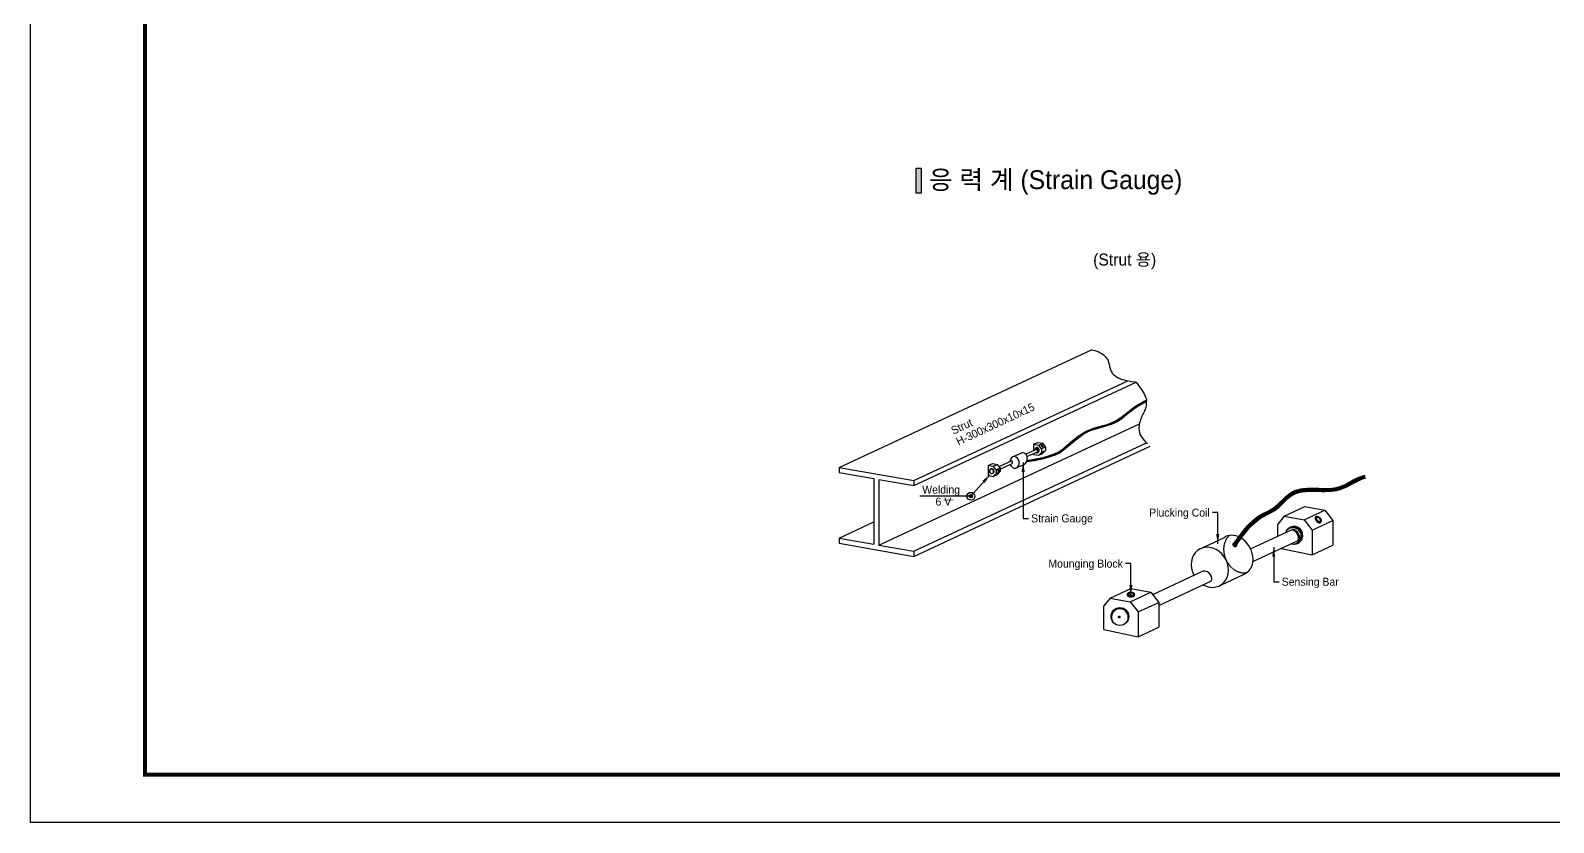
# Model space of a CAD drawing. Header units: millimetres. Extents: x 1073475 to 2890243, y -1340830 to -367733.
# Drawn here: x 2780913 to 2786621, y -373673 to -370703 of the extents above; entities that cross this region are included whole.
import ezdxf
from ezdxf.enums import TextEntityAlignment as Align

# ---------------------------------------------------------------- set-up
doc = ezdxf.new("R2010")
doc.units = ezdxf.units.MM
doc.header["$LTSCALE"] = 50
doc.linetypes.add('HIDDENX2', pattern=[0.75, 0.5, -0.25])
for name, color, linetype in [('11', 11, 'Continuous'), ('A-SYM', 7, 'Continuous'), ('C-1', 1, 'Continuous'), ('C-2', 7, 'Continuous'), ('C-DIM', 7, 'Continuous'), ('C-TT', 9, 'Continuous'), ('TEX', 3, 'Continuous'), ('TEXT', 3, 'Continuous'), ('TITLE-2', 3, 'Continuous')]:
    doc.layers.add(name, color=color, linetype=linetype)
doc.styles.add('RXHG', font='arial.ttf')
doc.styles.add('돋움', font='')
doc.styles.get('돋움').set_extended_font_data('Dotum')
doc.dimstyles.new('SAM-LE-LE-상', dxfattribs={"dimscale": 0.1, "dimtxt": 300, "dimasz": 360, "dimexe": 70, "dimexo": 0, "dimgap": 100, "dimtad": 1, "dimdec": 0, "dimzin": 0, "dimdsep": 46, "dimlunit": 6, "dimtxsty": '돋움', "dimblk": 'NONE', "dimcen": 100, "dimclrd": 8, "dimclre": 8, "dimclrt": 256, "dimadec": 0, "dimazin": 0, "dimtfac": 1, "dimtdec": 0, "dimtix": 1, "dimtmove": 2, "dimatfit": 3, "dimfxl": 70, "dimtolj": 1, "dimtzin": 0, "dimlwd": -1, "dimlwe": -1, "dimarcsym": 0})

# ---------------------------------------------------------------- blocks, each defined once
blk = doc.blocks.new('dbox')
at = {"layer": '11'}
for p, q in [((4288, 1800), (4288, 57600)), ((81088, 1800), (4288, 1800))]:
    blk.add_line(p, q, dxfattribs=at)
at = {"layer": '11', "const_width": 150}
blk.add_lwpolyline([(81088, 1800), (4288, 1800), (4288, 57600), (81088, 57600)], close=True, dxfattribs=at)
at = {"layer": 'TEXT', "color": 7}
for p, q in [((0, 0), (0, 59400)), ((84100, 0), (0, 0))]:
    blk.add_line(p, q, dxfattribs=at)
at = {"layer": 'TEX', "color": 6, "linetype": 'Continuous', "style": 'RXHG', "width": 1}
for tag, p in [('일자', (76628, 15972)), ('축척', (76628, 13925)), ('설계번호', (76684, 12170))]:
    blk.add_attdef(tag, p, '', height=300, dxfattribs=at)
at = {"layer": 'TEX', "color": 7, "linetype": 'Continuous', "style": 'RXHG', "width": 1}
blk.add_attdef('파일명', (81840, 4453), '', height=300, rotation=90, dxfattribs=at)
at = {"layer": 'TEX', "linetype": 'Continuous', "style": 'RXHG', "width": 1}
for tag, p in [('도면명-1', (77799, 3389)), ('도면명-2', (77799, 2662))]:
    blk.add_attdef(tag, text='', height=400, dxfattribs=at).set_placement(p, align=Align.CENTER)
blk = doc.blocks.new('_None')

msp = doc.modelspace()

# ---------------------------------------------------------------- hatches: boundary and pattern name
at = {"layer": 'A-SYM'}
msp.add_hatch(color=2, dxfattribs=at).paths.add_polyline_path([(2784251.8, -371220.2), (2784230.5, -371220.2), (2784230.5, -371312.1), (2784251.8, -371312.1)])
at = {"layer": 'C-DIM'}
h = msp.add_hatch(color=1, dxfattribs=at)
edge = h.paths.add_edge_path()
edge.add_arc((2784437.5, -372449.7), 6.17, 0, 360)

# ---------------------------------------------------------------- linework, layer by layer
at = {"layer": 'A-SYM', "color": 2}
msp.add_lwpolyline([(2784251.8, -371220.2), (2784230.5, -371220.2), (2784230.5, -371312.1), (2784251.8, -371312.1)], close=True, dxfattribs=at)
at = {"layer": 'C-1'}
for p, q in [((2784889.9, -371900), (2784892.6, -371900.4)), ((2784892.6, -371900.4), (2784902.4, -371902.6)), ((2784902.4, -371902.6), (2784910.1, -371905.2)), ((2784910.1, -371905.2), (2784916.5, -371908.1)), ((2784916.5, -371908.1), (2784922.4, -371911.3)), ((2784922.4, -371911.3), (2784927.8, -371914.7)), ((2784927.8, -371914.7), (2784932.8, -371918.3)), ((2784932.8, -371918.3), (2784937.3, -371922.1)), ((2784937.3, -371922.1), (2784941.3, -371926)), ((2784941.3, -371926), (2784944.8, -371930)), ((2784944.8, -371930), (2784947.8, -371934.1)), ((2784947.8, -371934.1), (2784950.3, -371938.2)), ((2784950.3, -371938.2), (2784952.2, -371942.4)), ((2784952.2, -371942.4), (2784953.7, -371946.5)), ((2784953.7, -371946.5), (2784954.8, -371950.6)), ((2784954.8, -371950.6), (2784955.7, -371954.6)), ((2784955.7, -371954.6), (2784956.5, -371958.6)), ((2784956.5, -371958.6), (2784957.2, -371962.6)), ((2784957.2, -371962.6), (2784957.9, -371966.4)), ((2784957.9, -371966.4), (2784958.9, -371970.2)), ((2784958.9, -371970.2), (2784960, -371973.9)), ((2784960, -371973.9), (2784961.4, -371977.5)), ((2784961.4, -371977.5), (2784963.1, -371981)), ((2784963.1, -371981), (2784965.1, -371984.3)), ((2784965.1, -371984.3), (2784967.3, -371987.5)), ((2784967.3, -371987.5), (2784969.7, -371990.5)), ((2784969.7, -371990.5), (2784972.4, -371993.4)), ((2784972.4, -371993.4), (2784975.4, -371996)), ((2784975.4, -371996), (2784978.6, -371998.5)), ((2784978.6, -371998.5), (2784982.1, -372000.8)), ((2784982.1, -372000.8), (2784985.8, -372003)), ((2784985.8, -372003), (2784989.9, -372005)), ((2784989.9, -372005), (2784994.1, -372006.9)), ((2784994.1, -372006.9), (2784998.6, -372008.8)), ((2784998.6, -372008.8), (2785003.4, -372010.5)), ((2785003.4, -372010.5), (2785008.4, -372012.2)), ((2785008.4, -372012.2), (2785013.9, -372013.9)), ((2785013.9, -372013.9), (2785020.3, -372015.5)), ((2785020.3, -372015.5), (2785028.4, -372017.2)), ((2785028.4, -372017.2), (2785039.1, -372019)), ((2785039.1, -372019), (2785053, -372020.8)), ((2785053, -372020.8), (2785056.6, -372021.2)), ((2785056.6, -372021.2), (2785063.5, -372030.7)), ((2785063.5, -372030.7), (2785069.8, -372039.4)), ((2785069.8, -372039.4), (2785075.4, -372047.5)), ((2785075.4, -372047.5), (2785080.4, -372055)), ((2785080.4, -372055), (2785084.6, -372061.9)), ((2785084.6, -372061.9), (2785088.3, -372068.3)), ((2785088.3, -372068.3), (2785091.2, -372074.4)), ((2785091.2, -372074.4), (2785093.5, -372080.2)), ((2785086.3, -372133.1), (2785084.1, -372137.7)), ((2785088.4, -372128.6), (2785086.3, -372133.1)), ((2785090.3, -372124.1), (2785088.4, -372128.6)), ((2785092.1, -372119.5), (2785090.3, -372124.1)), ((2785093.7, -372115), (2785092.1, -372119.5)), ((2785093.5, -372080.2), (2785095.1, -372085.7)), ((2785094.9, -372110.4), (2785093.7, -372115)), ((2785095.9, -372105.7), (2785094.9, -372110.4)), ((2785095.1, -372085.7), (2785096.1, -372090.9)), ((2785095.9, -372105.7), (2785096.1, -372090.9)), ((2785067.7, -372186), (2785067.2, -372192)), ((2785067.2, -372192), (2785067.2, -372198)), ((2785068.6, -372180), (2785067.7, -372186)), ((2785069.9, -372174.1), (2785068.6, -372180)), ((2785071.4, -372168.4), (2785069.9, -372174.1)), ((2785073.3, -372162.8), (2785071.4, -372168.4)), ((2785075.2, -372157.4), (2785073.3, -372162.8)), ((2785077.4, -372152.2), (2785075.2, -372157.4)), ((2785079.6, -372147.2), (2785077.4, -372152.2)), ((2785081.8, -372142.4), (2785079.6, -372147.2)), ((2785084.1, -372137.7), (2785081.8, -372142.4)), ((2785067.2, -372198), (2785067.7, -372204)), ((2785067.7, -372204), (2785068.8, -372210.1)), ((2785068.8, -372210.1), (2785071, -372216.4)), ((2785071, -372216.4), (2785074.7, -372223.5)), ((2785074.7, -372223.5), (2785080.3, -372231.7)), ((2785080.3, -372231.7), (2785088.4, -372241.3)), ((2785088.4, -372241.3), (2785099.3, -372252.9)), ((2784701.4, -372291.4), (2784700, -372289.7)), ((2784703.9, -372258), (2784702, -372259.2)), ((2784706.5, -372287.4), (2784705.2, -372285.7)), ((2784707.5, -372263.5), (2784705.6, -372264.7)), ((2784541.9, -372349.8), (2784539.7, -372349.9)), ((2784542.1, -372356.4), (2784539.9, -372356.5)), ((2785734.1, -372525.2), (2785727.7, -372530.6)), ((2785749.8, -372544.2), (2785743.4, -372549.6)), ((2785024.9, -372814.3), (2785024.9, -372822.7)), ((2785049.5, -372814.6), (2785049.5, -372822.9))]:
    msp.add_line(p, q, dxfattribs=at)
at = {"layer": 'C-1', "extrusion": (0, 0, -1)}
for centre, major_axis, ratio, start_param, end_param in [((2784703.3, -372288.6), (3.11, 2.41), 0.500539, 2.547592, 6.845502), ((2784704.8, -372261.4), (-2.05, 3.17), 0.587705, 2.613087, 6.769093), ((2784540.9, -372353.2), (-0.08, 3.77), 0.587705, 2.613087, 6.769093)]:
    msp.add_ellipse(centre, major_axis=major_axis, ratio=ratio, start_param=start_param, end_param=end_param, dxfattribs=at)
for centre, major_axis, ratio in [((2784703.6, -372289), (-2.69, -2.07), 0.433926), ((2784703.9, -372289.3), (-2.42, -1.86), 0.433926), ((2784705.3, -372261), (1.84, -2.85), 0.587705), ((2784541.5, -372353.1), (0.08, -3.39), 0.587705)]:
    msp.add_ellipse(centre, major_axis=major_axis, ratio=ratio, dxfattribs=at)
at = {"layer": 'C-1'}
for centre, major_axis, start_param, end_param in [((2785738.8, -372537.2), (-9.1, 10.8), -0.528506, 3.627501), ((2785037.1, -372818.5), (14.1, 0), 2.613087, 6.769093)]:
    msp.add_ellipse(centre, major_axis=major_axis, ratio=0.587705, start_param=start_param, end_param=end_param, dxfattribs=at)
for centre, major_axis in [((2785740.5, -372535.8), (-8.19, 9.7)), ((2785037.2, -372816.2), (-12.7, 0))]:
    msp.add_ellipse(centre, major_axis=major_axis, ratio=0.587705, dxfattribs=at)
at = {"layer": 'C-1', "linetype": 'Continuous'}
for points, knots in [([(2784647.2, -372319.5, 0), (2784668.2, -372317.2, 0), (2784750.8, -372300.7, 0), (2784796.9, -372268.7, 0), (2784871.8, -372195.1, 0), (2784977.2, -372186.7, 0), (2785038.1, -372125.3, 0), (2785080.1, -372101.6, 0), (2785096.3, -372093.6, 0)], [0.415632, 0.415632, 0.415632, 0.415632, 1.013034, 1.716818, 2.880601, 3.99598, 4.967262, 5.54743, 5.54743, 5.54743, 5.54743]), ([(2784647.6, -372318.5, 0), (2784655.4, -372317.6, 0), (2784665.6, -372316, 0), (2784692.9, -372310.9, 0), (2784711, -372306.8, 0), (2784756, -372294.2, 0), (2784770.3, -372285.9, 0), (2784797.8, -372264.4, 0), (2784812.7, -372250.5, 0), (2784845.8, -372224, 0), (2784863.8, -372211.5, 0), (2784902.7, -372195.4, 0), (2784923.2, -372191.1, 0), (2784957.3, -372181.3, 0), (2784971.1, -372176.3, 0), (2784996.7, -372161.5, 0), (2785008.6, -372152.1, 0), (2785033.2, -372132.2, 0), (2785046.1, -372121.8, 0), (2785071.4, -372105.5, 0), (2785083.5, -372098.9, 0), (2785095.9, -372092.8, 0)], [0.420113, 0.420113, 0.420113, 0.420113, 0.641644, 0.641644, 0.971698, 0.971698, 1.631805, 1.631805, 2.291912, 2.291912, 2.95202, 2.95202, 3.612127, 3.612127, 4.098229, 4.098229, 4.584331, 4.584331, 5.104499, 5.104499, 5.54743, 5.54743, 5.54743, 5.54743]), ([(2784647.9, -372317.5, 0), (2784655.6, -372316.6, 0), (2784665.5, -372315.1, 0), (2784692.4, -372310.1, 0), (2784710.4, -372306, 0), (2784755.1, -372293.6, 0), (2784769.3, -372285.4, 0), (2784796.5, -372264.3, 0), (2784811.1, -372250.7, 0), (2784839.9, -372227.5, 0), (2784853.2, -372217.8, 0), (2784886.1, -372199.9, 0), (2784906.5, -372194.3, 0), (2784946.4, -372183.7, 0), (2784965.8, -372178.3, 0), (2785000.3, -372158.4, 0), (2785016.1, -372144.7, 0), (2785043.2, -372123.2, 0), (2785054.4, -372115.1, 0), (2785075.6, -372102.2, 0), (2785085.5, -372096.9, 0), (2785095.5, -372092, 0)], [0.424121, 0.424121, 0.424121, 0.424121, 0.640823, 0.640823, 0.967977, 0.967977, 1.622284, 1.622284, 2.27659, 2.27659, 2.772835, 2.772835, 3.433216, 3.433216, 4.093597, 4.093597, 4.753978, 4.753978, 5.189503, 5.189503, 5.54743, 5.54743, 5.54743, 5.54743]), ([(2784648.2, -372316.5, 0), (2784655.8, -372315.7, 0), (2784665.5, -372314.1, 0), (2784692.2, -372309.2, 0), (2784710.2, -372305.1, 0), (2784749.3, -372294.2, 0), (2784763.1, -372287.6, 0), (2784781.3, -372275.3, 0), (2784787.3, -372270.3, 0), (2784800.3, -372259.3, 0), (2784807.1, -372253.4, 0), (2784828.5, -372235.2, 0), (2784844.1, -372222.6, 0), (2784877.1, -372203.1, 0), (2784894.6, -372196.9, 0), (2784929.5, -372187, 0), (2784946.8, -372183, 0), (2784973, -372172.9, 0), (2784982.4, -372168, 0), (2785000.6, -372156, 0), (2785009.3, -372149.1, 0), (2785031, -372131.7, 0), (2785043.9, -372121.2, 0), (2785069.7, -372104.2, 0), (2785082.3, -372097.4, 0), (2785095.1, -372091.1, 0)], [0.427699, 0.427699, 0.427699, 0.427699, 0.640003, 0.640003, 0.969059, 0.969059, 1.501752, 1.501752, 1.80229, 1.80229, 2.102828, 2.102828, 2.703904, 2.703904, 3.277304, 3.277304, 3.850704, 3.850704, 4.209264, 4.209264, 4.567824, 4.567824, 5.092036, 5.092036, 5.54743, 5.54743, 5.54743, 5.54743]), ([(2784648.4, -372315.6, 0), (2784655.9, -372314.7, 0), (2784665.4, -372313.2, 0), (2784691.9, -372308.3, 0), (2784710.1, -372304.2, 0), (2784746.6, -372294, 0), (2784759.8, -372288.1, 0), (2784778.5, -372276.3, 0), (2784785.3, -372270.8, 0), (2784800.3, -372258.1, 0), (2784808.2, -372251.1, 0), (2784829.7, -372233, 0), (2784844, -372221.7, 0), (2784878.3, -372201.1, 0), (2784899.2, -372194.4, 0), (2784940.1, -372183.3, 0), (2784960, -372178.4, 0), (2784995.4, -372159.8, 0), (2785011.3, -372146.2, 0), (2785039.9, -372123.4, 0), (2785052.3, -372114.2, 0), (2785074.8, -372100.5, 0), (2785084.7, -372095.2, 0), (2785094.7, -372090.3, 0)], [0.430881, 0.430881, 0.430881, 0.430881, 0.639182, 0.639182, 0.969794, 0.969794, 1.44814, 1.44814, 1.796161, 1.796161, 2.144182, 2.144182, 2.691039, 2.691039, 3.363777, 3.363777, 4.036514, 4.036514, 4.709252, 4.709252, 5.192136, 5.192136, 5.54743, 5.54743, 5.54743, 5.54743]), ([(2784648.6, -372314.6, 0), (2784655.9, -372313.8, 0), (2784665.1, -372312.3, 0), (2784688.4, -372308, 0), (2784703.1, -372304.8, 0), (2784728, -372298.4, 0), (2784738.2, -372295.2, 0), (2784754.6, -372289, 0), (2784761.1, -372285.8, 0), (2784774.7, -372277.9, 0), (2784781.1, -372272.9, 0), (2784802, -372255.6, 0), (2784817.5, -372241.4, 0), (2784849.1, -372217.3, 0), (2784864.8, -372207.1, 0), (2784898.4, -372193.1, 0), (2784915.8, -372189, 0), (2784948.1, -372180.3, 0), (2784963.2, -372175.8, 0), (2784990.4, -372161.4, 0), (2785003.1, -372151.7, 0), (2785028.5, -372131.3, 0), (2785041.2, -372120.8, 0), (2785067.5, -372103.4, 0), (2785080.7, -372096.1, 0), (2785094.2, -372089.5, 0)], [0.433694, 0.433694, 0.433694, 0.433694, 0.636441, 0.636441, 0.908618, 0.908618, 1.154065, 1.154065, 1.399512, 1.399512, 1.735442, 1.735442, 2.391814, 2.391814, 2.949722, 2.949722, 3.507631, 3.507631, 4.030381, 4.030381, 4.553132, 4.553132, 5.068314, 5.068314, 5.54743, 5.54743, 5.54743, 5.54743])]:
    msp.add_open_spline(points, degree=3, knots=knots, dxfattribs=at)
at = {"layer": 'C-1'}
for points, knots in [([(2784706.7, -372263.4, 0), (2784706.5, -372263.5, 0), (2784706.1, -372263.6, 0), (2784705, -372263, 0), (2784704.3, -372262.4, 0), (2784703.2, -372260.4, 0), (2784703.3, -372259.1, 0), (2784704, -372258.5, 0), (2784705, -372258.7, 0), (2784706.8, -372260.8, 0), (2784707.2, -372262.5, 0), (2784706.9, -372263.2, 0), (2784706.8, -372263.3, 0), (2784706.7, -372263.4, 0)], [0, 0, 0, 0, 0.816667, 0.816667, 1.633335, 1.633335, 3.054675, 3.054675, 4.476016, 4.476016, 5.897357, 5.897357, 6.283185, 6.283185, 6.283185, 6.283185]), ([(2784541.5, -372355.9, 0), (2784541.2, -372355.9, 0), (2784540.9, -372355.7, 0), (2784540.2, -372354.7, 0), (2784540, -372353.8, 0), (2784540.1, -372351.6, 0), (2784540.8, -372350.5, 0), (2784541.7, -372350.3, 0), (2784542.5, -372351, 0), (2784543, -372353.8, 0), (2784542.4, -372355.4, 0), (2784541.7, -372355.9, 0), (2784541.6, -372355.9, 0), (2784541.5, -372355.9, 0)], [0, 0, 0, 0, 0.816667, 0.816667, 1.633335, 1.633335, 3.054675, 3.054675, 4.476016, 4.476016, 5.897357, 5.897357, 6.283185, 6.283185, 6.283185, 6.283185]), ([(2785422, -372628.6, 0), (2785431.5, -372615, 0), (2785441.1, -372601.4, 0), (2785471.2, -372562, 0), (2785493.3, -372537.7, 0), (2785532.4, -372513.2, 0), (2785544.9, -372507.8, 0), (2785568.2, -372495.6, 0), (2785578.4, -372488.3, 0), (2785598, -372470.1, 0), (2785607.3, -372459.9, 0), (2785625.5, -372443.3, 0), (2785634.2, -372436.5, 0), (2785653.4, -372427, 0), (2785663.7, -372424, 0), (2785695.7, -372418.5, 0), (2785718.6, -372419.3, 0), (2785757.9, -372420.3, 0), (2785774.3, -372420.6, 0), (2785804, -372417.7, 0), (2785817.1, -372414.7, 0), (2785856.9, -372398.4, 0), (2785882, -372376, 0), (2785914.4, -372371.1, 0)], [0, 0, 0, 0, 0.514045, 0.514045, 1.542134, 1.542134, 1.97121, 1.97121, 2.400287, 2.400287, 2.829363, 2.829363, 3.175446, 3.175446, 3.52153, 3.52153, 4.213696, 4.213696, 4.718146, 4.718146, 5.170629, 5.170629, 6.152759, 6.152759, 6.152759, 6.152759]), ([(2785422.7, -372629.2, 0), (2785432.3, -372615.6, 0), (2785441.8, -372601.9, 0), (2785471.9, -372562.6, 0), (2785493.9, -372538.5, 0), (2785533.8, -372513.4, 0), (2785547.7, -372507.7, 0), (2785570.5, -372495, 0), (2785579.7, -372488.3, 0), (2785603, -372466.8, 0), (2785616.4, -372450.9, 0), (2785645.9, -372430.3, 0), (2785661.3, -372425.1, 0), (2785693.8, -372420.1, 0), (2785710.9, -372420.1, 0), (2785750.7, -372421, 0), (2785773.4, -372422.1, 0), (2785807.6, -372417.9, 0), (2785820, -372414.8, 0), (2785858.6, -372398.2, 0), (2785883.2, -372376.7, 0), (2785914.5, -372372.1, 0)], [0, 0, 0, 0, 0.513762, 0.513762, 1.541286, 1.541286, 2.011702, 2.011702, 2.396163, 2.396163, 3.026669, 3.026669, 3.553778, 3.553778, 4.080887, 4.080887, 4.766737, 4.766737, 5.192387, 5.192387, 6.152759, 6.152759, 6.152759, 6.152759]), ([(2785423.5, -372629.7, 0), (2785433, -372616.1, 0), (2785442.6, -372602.4, 0), (2785472.7, -372563.1, 0), (2785494.6, -372539, 0), (2785533.7, -372514.6, 0), (2785546.6, -372509.1, 0), (2785568.5, -372497.4, 0), (2785577.5, -372491.3, 0), (2785594.5, -372476.2, 0), (2785602.5, -372467.7, 0), (2785619.5, -372451, 0), (2785628.5, -372442.8, 0), (2785660, -372424, 0), (2785685.3, -372421.4, 0), (2785737.8, -372421.1, 0), (2785765, -372423.4, 0), (2785807.2, -372419.3, 0), (2785822.8, -372415.3, 0), (2785852.5, -372400.9, 0), (2785866.8, -372391.4, 0), (2785892.4, -372378.8, 0), (2785903.1, -372374.7, 0), (2785914.6, -372373, 0)], [0, 0, 0, 0, 0.514523, 0.514523, 1.54357, 1.54357, 1.985439, 1.985439, 2.350226, 2.350226, 2.715013, 2.715013, 3.100673, 3.100673, 3.910823, 3.910823, 4.720972, 4.720972, 5.257353, 5.257353, 5.793734, 5.793734, 6.152759, 6.152759, 6.152759, 6.152759]), ([(2785424.3, -372630.2, 0), (2785433.8, -372616.6, 0), (2785443.4, -372603, 0), (2785473.4, -372563.8, 0), (2785495.2, -372539.8, 0), (2785535.9, -372514.4, 0), (2785550.9, -372508.4, 0), (2785573.9, -372495, 0), (2785582.7, -372488.2, 0), (2785599.3, -372472.7, 0), (2785607.2, -372464.3, 0), (2785624.2, -372448, 0), (2785633.5, -372440.2, 0), (2785654.2, -372429.5, 0), (2785665.5, -372426.4, 0), (2785700.8, -372420.8, 0), (2785726.6, -372422.4, 0), (2785767.6, -372423.2, 0), (2785783.2, -372423.1, 0), (2785812.7, -372418.8, 0), (2785826.7, -372414.6, 0), (2785853.2, -372401.4, 0), (2785866.1, -372393.1, 0), (2785890.7, -372380.5, 0), (2785902.2, -372375.8, 0), (2785914.8, -372373.9, 0)], [0, 0, 0, 0, 0.514233, 0.514233, 1.542699, 1.542699, 2.052223, 2.052223, 2.412645, 2.412645, 2.773068, 2.773068, 3.16041, 3.16041, 3.547753, 3.547753, 4.322439, 4.322439, 4.801281, 4.801281, 5.280122, 5.280122, 5.758963, 5.758963, 6.152759, 6.152759, 6.152759, 6.152759]), ([(2785425, -372630.8, 0), (2785434.6, -372617.1, 0), (2785444.1, -372603.5, 0), (2785474.2, -372564.3, 0), (2785496, -372540.4, 0), (2785535.1, -372515.9, 0), (2785548.5, -372510.3, 0), (2785570.1, -372498.6, 0), (2785578.5, -372492.8, 0), (2785594.2, -372479, 0), (2785601.6, -372471.3, 0), (2785618.3, -372454.7, 0), (2785627.5, -372445.9, 0), (2785668.6, -372420, 0), (2785708.7, -372422.9, 0), (2785764.3, -372424.1, 0), (2785780.2, -372424.1, 0), (2785809.8, -372420.5, 0), (2785823.5, -372416.8, 0), (2785849.4, -372404.7, 0), (2785861.8, -372396.8, 0), (2785887.3, -372383, 0), (2785900.5, -372377, 0), (2785914.9, -372374.8, 0)], [0, 0, 0, 0, 0.514989, 0.514989, 1.544967, 1.544967, 2.004359, 2.004359, 2.337502, 2.337502, 2.670644, 2.670644, 3.077724, 3.077724, 4.286391, 4.286391, 4.772553, 4.772553, 5.233224, 5.233224, 5.693894, 5.693894, 6.152759, 6.152759, 6.152759, 6.152759]), ([(2785425.8, -372631.3, 0), (2785435.3, -372617.7, 0), (2785444.9, -372604.1, 0), (2785474.9, -372564.9, 0), (2785496.6, -372541.1, 0), (2785538, -372515.2, 0), (2785554.5, -372509, 0), (2785578.3, -372494.1, 0), (2785586.9, -372487, 0), (2785603.1, -372471.5, 0), (2785610.8, -372463.2, 0), (2785627.9, -372447.3, 0), (2785637.3, -372440, 0), (2785658.2, -372430.2, 0), (2785669.6, -372427.3, 0), (2785705.5, -372422.7, 0), (2785731.7, -372424.6, 0), (2785774.1, -372425, 0), (2785790.6, -372424.5, 0), (2785817.5, -372419.3, 0), (2785828.4, -372415.7, 0), (2785849.3, -372405.5, 0), (2785859.4, -372399.4, 0), (2785884, -372385.6, 0), (2785898.7, -372378.2, 0), (2785915, -372375.7, 0)], [0, 0, 0, 0, 0.514692, 0.514692, 1.544076, 1.544076, 2.098843, 2.098843, 2.452016, 2.452016, 2.80519, 2.80519, 3.198757, 3.198757, 3.592323, 3.592323, 4.379457, 4.379457, 4.886133, 4.886133, 5.257465, 5.257465, 5.628796, 5.628796, 6.152759, 6.152759, 6.152759, 6.152759]), ([(2785427.3, -372632.4, 0), (2785436.9, -372618.8, 0), (2785446.4, -372605.1, 0), (2785476.3, -372566.1, 0), (2785497.9, -372542.4, 0), (2785542.2, -372514.8, 0), (2785563, -372507.8, 0), (2785597.3, -372481.5, 0), (2785611.6, -372463.9, 0), (2785635.8, -372443.6, 0), (2785644.6, -372438, 0), (2785664.1, -372430.5, 0), (2785674.5, -372428.4, 0), (2785707.3, -372424.8, 0), (2785731.1, -372426.4, 0), (2785771.5, -372426.9, 0), (2785788.1, -372426.6, 0), (2785815.5, -372421.8, 0), (2785826.6, -372418.4, 0), (2785847.6, -372408.6, 0), (2785857.7, -372402.6, 0), (2785883.1, -372388.2, 0), (2785898.4, -372380.1, 0), (2785915.3, -372377.6, 0)], [0, 0, 0, 0, 0.515137, 0.515137, 1.545411, 1.545411, 2.228081, 2.228081, 2.91075, 2.91075, 3.271203, 3.271203, 3.631656, 3.631656, 4.352563, 4.352563, 4.859826, 4.859826, 5.227556, 5.227556, 5.595285, 5.595285, 6.152759, 6.152759, 6.152759, 6.152759]), ([(2785428.1, -372632.9, 0), (2785437.6, -372619.3, 0), (2785447.2, -372605.7, 0), (2785477, -372566.7, 0), (2785498.6, -372543.1, 0), (2785537.5, -372518.9, 0), (2785551.3, -372513.2, 0), (2785574.4, -372500.4, 0), (2785583.5, -372493.6, 0), (2785600.3, -372478.3, 0), (2785608.2, -372470, 0), (2785624.9, -372453.6, 0), (2785633.9, -372445.7, 0), (2785664.8, -372428.5, 0), (2785690.4, -372426.7, 0), (2785744.6, -372427, 0), (2785773.1, -372429.3, 0), (2785811.7, -372423.7, 0), (2785823.2, -372420.6, 0), (2785845, -372411.1, 0), (2785855.3, -372405.1, 0), (2785881.7, -372389.9, 0), (2785897.8, -372381.2, 0), (2785915.5, -372378.5, 0)], [0, 0, 0, 0, 0.515186, 0.515186, 1.545559, 1.545559, 2.026394, 2.026394, 2.380925, 2.380925, 2.735456, 2.735456, 3.130282, 3.130282, 3.971903, 3.971903, 4.813523, 4.813523, 5.188287, 5.188287, 5.563052, 5.563052, 6.152759, 6.152759, 6.152759, 6.152759]), ([(2785428.9, -372633.4, 0), (2785438.4, -372619.8, 0), (2785448, -372606.2, 0), (2785477.8, -372567.3, 0), (2785499.3, -372543.7, 0), (2785535.8, -372521, 0), (2785547, -372516.1, 0), (2785567.3, -372505.6, 0), (2785576.4, -372500, 0), (2785593, -372486.7, 0), (2785600.5, -372479.1, 0), (2785617.5, -372462, 0), (2785626.8, -372452.7, 0), (2785654.8, -372433.2, 0), (2785676.2, -372429, 0), (2785723.3, -372427.1, 0), (2785748.7, -372429.2, 0), (2785790.5, -372428, 0), (2785807.3, -372426.1, 0), (2785838.9, -372415.9, 0), (2785853.3, -372407.3, 0), (2785881.7, -372391.1, 0), (2785895.7, -372383.5, 0), (2785912.5, -372380, 0), (2785914, -372379.7, 0), (2785915.6, -372379.4, 0)], [0, 0, 0, 0, 0.515582, 0.515582, 1.546747, 1.546747, 1.942231, 1.942231, 2.273478, 2.273478, 2.604726, 2.604726, 3.028668, 3.028668, 3.785217, 3.785217, 4.541767, 4.541767, 5.061053, 5.061053, 5.580339, 5.580339, 6.099625, 6.099625, 6.152759, 6.152759, 6.152759, 6.152759]), ([(2785429.6, -372634, 0), (2785439.2, -372620.3, 0), (2785448.7, -372606.8, 0), (2785478.5, -372567.9, 0), (2785500, -372544.4, 0), (2785536.2, -372521.9, 0), (2785547.3, -372516.9, 0), (2785568.2, -372506.2, 0), (2785577.8, -372500.2, 0), (2785595.2, -372486, 0), (2785603.1, -372477.8, 0), (2785620.4, -372460.5, 0), (2785629.7, -372451.4, 0), (2785658.7, -372432.5, 0), (2785681.6, -372429.2, 0), (2785731.7, -372428.3, 0), (2785758.6, -372430.6, 0), (2785802.2, -372427.7, 0), (2785819.5, -372424.4, 0), (2785851.2, -372410.4, 0), (2785865.7, -372400.8, 0), (2785891.9, -372387.1, 0), (2785903.4, -372382.2, 0), (2785915.7, -372380.4, 0)], [0, 0, 0, 0, 0.515625, 0.515625, 1.546874, 1.546874, 1.941648, 1.941648, 2.29012, 2.29012, 2.638593, 2.638593, 3.063007, 3.063007, 3.858358, 3.858358, 4.653709, 4.653709, 5.193501, 5.193501, 5.733292, 5.733292, 6.152759, 6.152759, 6.152759, 6.152759]), ([(2785430.4, -372634.5, 0), (2785440, -372620.9, 0), (2785449.5, -372607.3, 0), (2785479.3, -372568.4, 0), (2785500.8, -372545, 0), (2785536.9, -372522.6, 0), (2785548.1, -372517.6, 0), (2785570.9, -372505.8, 0), (2785582.1, -372498.4, 0), (2785606.7, -372476.6, 0), (2785619.3, -372461.6, 0), (2785641.8, -372443.9, 0), (2785651.2, -372439, 0), (2785671.8, -372432.5, 0), (2785683, -372430.9, 0), (2785726.7, -372428.2, 0), (2785762.9, -372433, 0), (2785808.7, -372427.1, 0), (2785820.1, -372424.4, 0), (2785841.7, -372415.9, 0), (2785851.9, -372410.3, 0), (2785871.7, -372399, 0), (2785881.3, -372393.3, 0), (2785899.2, -372385.3, 0), (2785907.4, -372382.6, 0), (2785915.9, -372381.3, 0)], [0, 0, 0, 0, 0.516205, 0.516205, 1.548616, 1.548616, 1.947951, 1.947951, 2.356669, 2.356669, 2.959105, 2.959105, 3.34404, 3.34404, 3.728975, 3.728975, 4.780901, 4.780901, 5.140182, 5.140182, 5.499463, 5.499463, 5.858744, 5.858744, 6.152759, 6.152759, 6.152759, 6.152759]), ([(2785431.2, -372635.1, 0), (2785440.7, -372621.4, 0), (2785450.2, -372607.8, 0), (2785479.9, -372569, 0), (2785501.4, -372545.7, 0), (2785537.2, -372523.5, 0), (2785548.3, -372518.5, 0), (2785570.8, -372506.9, 0), (2785581.9, -372499.7, 0), (2785601.4, -372482.7, 0), (2785610.2, -372473.1, 0), (2785628.2, -372455.6, 0), (2785637.3, -372447.8, 0), (2785657.5, -372437.3, 0), (2785668.7, -372434.2, 0), (2785709.6, -372428.4, 0), (2785743.5, -372432.4, 0), (2785790.7, -372430.6, 0), (2785804.7, -372429, 0), (2785831.4, -372421.8, 0), (2785844, -372415.7, 0), (2785867.8, -372402.4, 0), (2785879.1, -372395.4, 0), (2785899, -372386.4, 0), (2785907.3, -372383.5, 0), (2785916, -372382.2, 0)], [0, 0, 0, 0, 0.516024, 0.516024, 1.548071, 1.548071, 1.945463, 1.945463, 2.342854, 2.342854, 2.740246, 2.740246, 3.155493, 3.155493, 3.570741, 3.570741, 4.572299, 4.572299, 4.997732, 4.997732, 5.423165, 5.423165, 5.848598, 5.848598, 6.152759, 6.152759, 6.152759, 6.152759]), ([(2785733.5, -372528.2, 0), (2785732.7, -372528.8, 0), (2785732.2, -372530.2, 0), (2785733.1, -372534.8, 0), (2785734.6, -372537.7, 0), (2785740.3, -372543.9, 0), (2785745.2, -372545.1, 0), (2785748.1, -372543.3, 0), (2785748.5, -372539.4, 0), (2785742.9, -372530.5, 0), (2785737.5, -372527.4, 0), (2785734.3, -372527.7, 0), (2785733.8, -372527.9, 0), (2785733.5, -372528.2, 0)], [0, 0, 0, 0, 0.816667, 0.816667, 1.633335, 1.633335, 3.054675, 3.054675, 4.476016, 4.476016, 5.897357, 5.897357, 6.283185, 6.283185, 6.283185, 6.283185]), ([(2785026.8, -372816.7, 0), (2785026.8, -372816.7, 0), (2785026.8, -372816.7, 0), (2785026.8, -372817.7, 0), (2785027.5, -372819, 0), (2785031.7, -372821.3, 0), (2785034.8, -372822, 0), (2785043.2, -372821.6, 0), (2785047.3, -372818.7, 0), (2785047.8, -372815.3, 0), (2785045, -372812.4, 0), (2785034.6, -372811, 0), (2785028.7, -372813.2, 0), (2785026.9, -372815.8, 0), (2785026.8, -372816.3, 0), (2785026.8, -372816.7, 0)], [0, 0, 0, 0, 0.204167, 0.408334, 0.816667, 0.816667, 1.633335, 1.633335, 3.054675, 3.054675, 4.476016, 4.476016, 5.897357, 5.897357, 6.283185, 6.283185, 6.283185, 6.283185])]:
    msp.add_open_spline(points, degree=3, knots=knots, dxfattribs=at)
at = {"layer": 'C-1', "end_tangent": (0.988948, 0.148262)}
msp.add_spline([(2785426.6, -372631.8), (2785530.4, -372521.3), (2785574.7, -372497.5), (2785641.1, -372439.6), (2785825, -372417.5), (2785915.2, -372376.7)], degree=3, dxfattribs=at)
at = {"layer": 'C-2'}
for p, q in [((2783943.3, -372341.4), (2784889.9, -371900)), ((2784223.3, -372390.8), (2785025.6, -372016.6)), ((2784223.3, -372409.7), (2785056.6, -372021.2)), ((2784092.7, -372633.1), (2785069.1, -372177.8)), ((2784223.3, -372656.1), (2785095.9, -372249.2)), ((2784672.7, -372254.7), (2784688.4, -372247.5)), ((2784688.4, -372247.5), (2784707.1, -372250.8)), ((2784223.3, -372675.1), (2785108.9, -372262.1)), ((2784593.9, -372302.4), (2784625.6, -372287.6)), ((2784642.5, -372292), (2784680.6, -372274.3)), ((2784647.7, -372301), (2784687, -372282.6)), ((2784672.7, -372254.7), (2784672.7, -372278)), ((2784672.7, -372254.7), (2784691.5, -372258.1)), ((2784672.7, -372289.2), (2784672.7, -372292.5)), ((2784672.7, -372292.5), (2784691.5, -372295.8)), ((2784691.5, -372258.1), (2784707.1, -372250.8)), ((2784702, -372271.3), (2784691.5, -372258.1)), ((2784702, -372285), (2784691.5, -372295.8)), ((2784691.5, -372295.8), (2784701.1, -372291.3)), ((2784702, -372271.3), (2784717.6, -372264)), ((2784702, -372271.3), (2784702, -372285)), ((2784702, -372285), (2784717.6, -372277.7)), ((2784706.3, -372288.9), (2784707.1, -372288.5)), ((2784717.6, -372264), (2784707.1, -372250.8)), ((2784717.6, -372277.7), (2784707.1, -372288.5)), ((2784717.6, -372264), (2784717.6, -372277.7)), ((2783943.3, -372341.4), (2783943.3, -372360.3)), ((2783943.3, -372341.4), (2784223.3, -372390.8)), ((2783943.3, -372360.3), (2784074, -372383.4)), ((2784502.7, -372334), (2784518.4, -372326.7)), ((2784502.7, -372334), (2784502.7, -372371.8)), ((2784502.7, -372334), (2784521.5, -372337.3)), ((2784518.4, -372326.7), (2784537.1, -372330)), ((2784521.5, -372337.3), (2784537.1, -372330)), ((2784532, -372350.6), (2784521.5, -372337.3)), ((2784532, -372364.3), (2784521.5, -372375.1)), ((2784532, -372350.6), (2784547.6, -372343.3)), ((2784532, -372350.6), (2784532, -372364.3)), ((2784532, -372364.3), (2784547.6, -372357)), ((2784547.6, -372343.3), (2784537.1, -372330)), ((2784547.6, -372357), (2784537.1, -372367.8)), ((2784543.4, -372338), (2784589.6, -372316.6)), ((2784547.6, -372347.7), (2784592.1, -372326.9)), ((2784547.6, -372343.3), (2784547.6, -372357)), ((2784607.7, -372343.6), (2784639.5, -372328.8)), ((2784074, -372383.4), (2784074, -372629.8)), ((2784092.7, -372386.7), (2784092.7, -372633.1)), ((2784092.7, -372386.7), (2784223.3, -372409.7)), ((2784223.3, -372390.8), (2784223.3, -372409.7)), ((2784502.7, -372371.8), (2784521.5, -372375.1)), ((2784521.5, -372375.1), (2784537.1, -372367.8)), ((2785611.8, -372524.7), (2785588.1, -372553.8)), ((2785611.8, -372524.7), (2785689.2, -372488.6)), ((2785611.8, -372524.7), (2785686.6, -372537.9)), ((2785686.6, -372537.9), (2785764, -372501.8)), ((2785689.2, -372488.6), (2785764, -372501.8)), ((2785764, -372501.8), (2785794.3, -372540.4)), ((2783943.3, -372606.8), (2784074, -372545.8)), ((2785485.7, -372647), (2785638.6, -372575.7)), ((2785588.1, -372596.3), (2785588.1, -372553.8)), ((2785639.8, -372575.8), (2785644.1, -372574.2)), ((2785686.6, -372537.9), (2785716.9, -372576.5)), ((2785716.9, -372576.5), (2785794.3, -372540.4)), ((2785716.9, -372576.5), (2785716.9, -372669.2)), ((2785794.3, -372540.4), (2785794.3, -372633.1)), ((2783943.3, -372606.8), (2783943.3, -372625.7)), ((2783943.3, -372606.8), (2784074, -372629.8)), ((2783943.3, -372625.7), (2784223.3, -372675.1)), ((2784092.7, -372633.1), (2784223.3, -372656.1)), ((2785291.7, -372649.6), (2785388.1, -372604)), ((2785494.5, -372694.4), (2785664.4, -372615.1)), ((2785600.2, -372645.1), (2785716.9, -372669.2)), ((2785664.9, -372612.9), (2785668.6, -372611)), ((2785716.9, -372669.2), (2785794.3, -372633.1)), ((2784223.3, -372656.1), (2784223.3, -372675.1)), ((2785119, -372818), (2785300.5, -372733.4)), ((2785374.3, -372782.4), (2785462, -372741.5)), ((2784959.6, -372831.7), (2785037, -372795.6)), ((2785034.4, -372844.9), (2785111.8, -372808.8)), ((2785037, -372795.6), (2785111.8, -372808.8)), ((2785111.8, -372808.8), (2785142.1, -372847.4)), ((2785142.1, -372858.7), (2785338.9, -372766.9)), ((2784959.6, -372831.7), (2784935.9, -372860.8)), ((2784935.9, -372949.6), (2784935.9, -372860.8)), ((2784959.6, -372831.7), (2785034.4, -372844.9)), ((2785034.4, -372844.9), (2785064.7, -372883.5)), ((2785064.7, -372883.5), (2785142.1, -372847.4)), ((2785142.1, -372847.4), (2785142.1, -372940.1)), ((2785064.7, -372883.5), (2785064.7, -372976.2)), ((2784935.9, -372949.6), (2785064.7, -372976.2)), ((2785064.7, -372976.2), (2785142.1, -372940.1))]:
    msp.add_line(p, q, dxfattribs=at)
for centre, radius in [((2784996, -372900.5), 33.4), ((2784993.6, -372902.5), 3.34)]:
    msp.add_circle(centre, radius, dxfattribs=at)
for centre, radius, start, end in [((2784682.9, -372280.4), 6.48, 77.2106, 110.6599), ((2784686.7, -372282), 0.67, 294.8999, 346.1761), ((2784586.1, -372322.9), 7.2, 325.625, 61.0065), ((2785644.2, -372598.6), 30.8, 278.3321, 156.3001), ((2785648.1, -372595.7), 33.4, 252.1702, 163.3511), ((2785647.1, -372597.2), 31.7, 257.5776, 136.41), ((2785634, -372606.8), 31.5, 344.6373, 81.6143), ((2785638.3, -372604.4), 30.8, 347.577, 79.3113), ((2785312, -372758.9), 28.1, 343.4701, 114.2771), ((2784995.9, -372903.2), 31.5, 317.1751, 217.8807), ((2784994.7, -372903.1), 3.34, 74.3909, 232.5135)]:
    msp.add_arc(centre, radius, start, end, dxfattribs=at)
for centre, major_axis, ratio, start_param, end_param in [((2784601, -372322.9), (-2.3, 22), 0.783856, 1.831688, 7.610101), ((2784631.7, -372308.6), (-2.3, 22), 0.783856, 3.339801, 6.584853), ((2784685.4, -372276.6), (-1.02, 9.83), 0.783856, 2.522891, 7.682971), ((2784684, -372279), (-1.02, 9.83), 0.783856, 4.112965, 6.943328), ((2784684.7, -372277.9), (-1.02, 9.83), 0.783856, 3.959364, 7.092839), ((2784678, -372284.4), (7.51, 9.61), 0.632261, -0.901907, 0.177515), ((2784514.7, -372357.1), (0.4, 10.3), 0.771727, 4.259005, 7.243113), ((2785429.4, -372670.3), (-38.7, 68), 0.776828, 2.965237, 6.332203), ((2785333, -372716), (-41.3, 66.4), 0.853403, 2.141374, 7.776906), ((2785427.6, -372630.4), (-5.05, 6.11), 0.711117, 0.324974, 3.154034)]:
    msp.add_ellipse(centre, major_axis=major_axis, ratio=ratio, start_param=start_param, end_param=end_param, dxfattribs=at)
for centre, major_axis, ratio in [((2784515.4, -372355.9), (-1.02, 9.83), 0.783856), ((2784515.3, -372356.2), (-0.91, 8.82), 0.783856), ((2785426.6, -372631.8), (-5.05, 6.11), 0.711117)]:
    msp.add_ellipse(centre, major_axis=major_axis, ratio=ratio, dxfattribs=at)
at = {"layer": 'C-2', "linetype": 'HIDDENX2', "ltscale": 0.1, "extrusion": (0, 0, -1)}
msp.add_ellipse((2785449, -372661.2), major_axis=(-27.1, 73.4), ratio=0.776828, start_param=3.214334, end_param=5.999926, dxfattribs=at)
at = {"layer": 'C-DIM', "color": 1, "const_width": 2}
msp.add_lwpolyline([(2784335.8, -372463.9), (2784371.2, -372463.9)], dxfattribs=at)
at = {"layer": 'C-DIM', "color": 1}
for radius in [14.8, 6.17]:
    msp.add_circle((2784437.5, -372449.7), radius, dxfattribs=at)

# ---------------------------------------------------------------- block references
at = {"xscale": 0.1, "yscale": 0.1, "zscale": 0.1}
msp.add_blockref('dbox', (2780912.7, -373673.1), dxfattribs=at)

# ---------------------------------------------------------------- texts
at = {"layer": 'C-DIM', "color": 1, "style": '돋움'}
for s, p in [('H-300x300x10x15', (2784384.6, -372246.4)), ('Strut', (2784365.6, -372205.6))]:
    msp.add_text(s, height=30, rotation=25, dxfattribs=at).set_placement(p, align=Align.MIDDLE_LEFT)
for s, p in [('Welding', (2784255.1, -372424.7)), ('Strain Gauge', (2784663.3, -372532.4)), ('Sensing Bar', (2785602.4, -372770.1))]:
    msp.add_text(s, height=30, dxfattribs=at).set_placement(p, align=Align.MIDDLE_LEFT)
msp.add_text('6 V', height=30, dxfattribs=at).set_placement((2784334.4, -372469.7), align=Align.MIDDLE_CENTER)
for s, p in [('Plucking Coil', (2785332.6, -372510.8)), ('Mounging Block', (2785007.1, -372702.1))]:
    msp.add_text(s, height=30, dxfattribs=at).set_placement(p, align=Align.MIDDLE_RIGHT)
at = {"layer": 'C-TT', "style": '돋움'}
msp.add_text('(Strut 용)', height=45, dxfattribs=at).set_placement((2785013.9, -371566.5), align=Align.MIDDLE)
at = {"layer": 'TITLE-2', "style": '돋움'}
msp.add_text('응 력 계 (Strain Gauge)', height=70.707, dxfattribs=at).set_placement((2784280, -371298))

# ---------------------------------------------------------------- leaders
at = {"layer": 'C-DIM'}
for points in [[(2784633.3, -372322.5), (2784633.3, -372532.4), (2784653.3, -372532.4)], [(2784508.8, -372368.9), (2784437.5, -372449.7), (2784246.3, -372449.7)], [(2785362.6, -372627.5), (2785362.6, -372510.8), (2785342.6, -372510.8)], [(2785572.4, -372640.7), (2785572.4, -372770.1), (2785592.4, -372770.1)], [(2785037.1, -372818.9), (2785037.1, -372702.1), (2785017.1, -372702.1)]]:
    msp.add_leader(points, dimstyle='SAM-LE-LE-상', dxfattribs=at)

doc.saveas('drawing.dxf')
